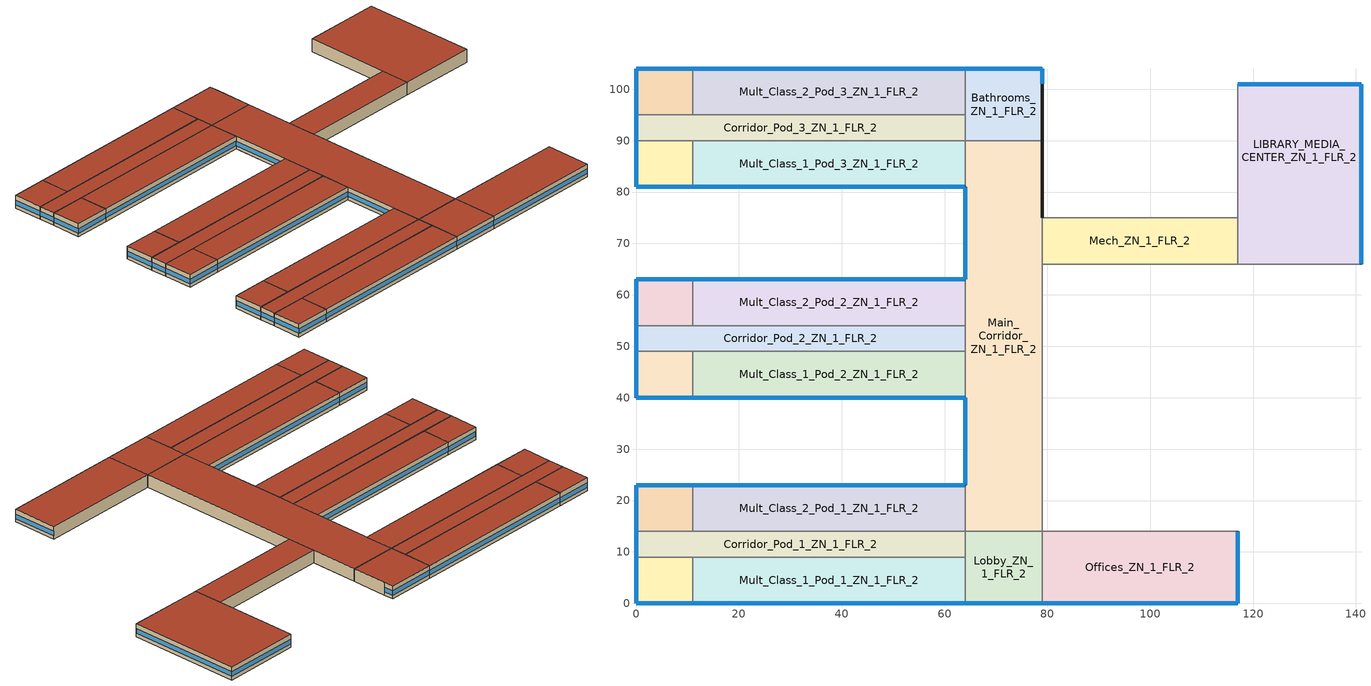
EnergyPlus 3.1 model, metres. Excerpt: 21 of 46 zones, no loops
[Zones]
Corner_Class_1_Pod_1_ZN_1_FLR_2
 floor to Corner_Class_1_Pod_1_ZN_1_FLR_1 (INT-FLOOR-TOPSIDE): 0,9 11,9 11,0 0,0 z4
 wall outside (Steel-Framed_R-13_Ext-wall): 0,9 0,0 11,0 z4:8
 wall to Mult_Class_1_Pod_1_ZN_1_FLR_2 (Standard_Int-Wall): 11,0 11,9 z4:8
 wall to Corridor_Pod_1_ZN_1_FLR_2 (Standard_Int-Wall): 11,9 0,9 z4:8
 window (std_window_UValue_3.237_SHGC_0.25_VT_0.318): 0.05,0 10.95,0 z5.1:6.51
 window (std_window_UValue_3.237_SHGC_0.25_VT_0.318_west): 0,8.95 0,0.05 z5.1:6.52
 roof outside (IEAD_R-15 ci_Roof): 0,0 11,0 11,9 0,9 z8
Mult_Class_1_Pod_1_ZN_1_FLR_2
 floor to Mult_Class_1_Pod_1_ZN_1_FLR_1 (INT-FLOOR-TOPSIDE): 11,9 64,9 64,0 11,0 z4
 wall outside (Steel-Framed_R-13_Ext-wall): 11,0 64,0 z4:8
 wall to Lobby_ZN_1_FLR_2 (Standard_Int-Wall): 64,0 64,9 z4:8
 wall to Corridor_Pod_1_ZN_1_FLR_2 (Standard_Int-Wall): 64,9 11,9 z4:8
 window (std_window_UValue_3.237_SHGC_0.25_VT_0.318): 11.05,0 63.95,0 z5.1:6.5
 roof outside (IEAD_R-15 ci_Roof): 11,0 64,0 64,9 11,9 z8
Corridor_Pod_1_ZN_1_FLR_2
 floor to Corridor_Pod_1_ZN_1_FLR_1 (INT-FLOOR-TOPSIDE): 0,14 64,14 64,9 0,9 z4
 wall outside (Steel-Framed_R-13_Ext-wall): 0,14 0,9 z4:8
 wall to Lobby_ZN_1_FLR_2 (Standard_Int-Wall): 64,9 64,14 z4:8
 wall to Mult_Class_2_Pod_1_ZN_1_FLR_2 (Standard_Int-Wall): 64,14 11,14 z4:8
 wall to Corner_Class_2_Pod_1_ZN_1_FLR_2 (Standard_Int-Wall): 11,14 0,14 z4:8
 window (std_window_UValue_3.237_SHGC_0.25_VT_0.318_west): 0,13.95 0,9.05 z5.1:6.53
 roof outside (IEAD_R-15 ci_Roof): 0,9 64,9 64,14 0,14 z8
Corner_Class_2_Pod_1_ZN_1_FLR_2
 floor to Corner_Class_2_Pod_1_ZN_1_FLR_1 (INT-FLOOR-TOPSIDE): 0,23 11,23 11,14 0,14 z4
 wall outside (Steel-Framed_R-13_Ext-wall): 11,23 0,23 0,14 z4:8
 wall to Mult_Class_2_Pod_1_ZN_1_FLR_2 (Standard_Int-Wall): 11,14 11,23 z4:8
 window (std_window_UValue_3.237_SHGC_0.39_VT_0.622): 10.95,23 0.05,23 z5.1:6.51
 window (std_window_UValue_3.237_SHGC_0.25_VT_0.318_west): 0,22.95 0,14.05 z5.1:6.52
 roof outside (IEAD_R-15 ci_Roof): 0,14 11,14 11,23 0,23 z8
Mult_Class_2_Pod_1_ZN_1_FLR_2
 floor to Mult_Class_2_Pod_1_ZN_1_FLR_1 (INT-FLOOR-TOPSIDE): 11,23 64,23 64,14 11,14 z4
 wall outside (Steel-Framed_R-13_Ext-wall): 64,23 11,23 z4:8
 wall to Main_Corridor_ZN_1_FLR_2 (Standard_Int-Wall): 64,14 64,23 z4:8
 window (std_window_UValue_3.237_SHGC_0.39_VT_0.622): 63.95,23 11.05,23 z5.1:6.5
 roof outside (IEAD_R-15 ci_Roof): 11,14 64,14 64,23 11,23 z8
Corner_Class_1_Pod_2_ZN_1_FLR_2
 floor to Corner_Class_1_Pod_2_ZN_1_FLR_1 (INT-FLOOR-TOPSIDE): 0,49 11,49 11,40 0,40 z4
 wall outside (Steel-Framed_R-13_Ext-wall): 0,49 0,40 11,40 z4:8
 wall to Mult_Class_1_Pod_2_ZN_1_FLR_2 (Standard_Int-Wall): 11,40 11,49 z4:8
 wall to Corridor_Pod_2_ZN_1_FLR_2 (Standard_Int-Wall): 11,49 0,49 z4:8
 window (std_window_UValue_3.237_SHGC_0.25_VT_0.318): 0.05,40 10.95,40 z5.1:6.51
 window (std_window_UValue_3.237_SHGC_0.25_VT_0.318_west): 0,48.95 0,40.05 z5.1:6.52
 roof outside (IEAD_R-15 ci_Roof): 0,40 11,40 11,49 0,49 z8
Mult_Class_1_Pod_2_ZN_1_FLR_2
 floor to Mult_Class_1_Pod_2_ZN_1_FLR_1 (INT-FLOOR-TOPSIDE): 11,49 64,49 64,40 11,40 z4
 wall outside (Steel-Framed_R-13_Ext-wall): 11,40 64,40 z4:8
 wall to Main_Corridor_ZN_1_FLR_2 (Standard_Int-Wall): 64,40 64,49 z4:8
 wall to Corridor_Pod_2_ZN_1_FLR_2 (Standard_Int-Wall): 64,49 11,49 z4:8
 window (std_window_UValue_3.237_SHGC_0.25_VT_0.318): 11.05,40 63.95,40 z5.1:6.5
 roof outside (IEAD_R-15 ci_Roof): 11,40 64,40 64,49 11,49 z8
Corridor_Pod_2_ZN_1_FLR_2
 floor to Corridor_Pod_2_ZN_1_FLR_1 (INT-FLOOR-TOPSIDE): 0,54 64,54 64,49 0,49 z4
 wall outside (Steel-Framed_R-13_Ext-wall): 0,54 0,49 z4:8
 wall to Main_Corridor_ZN_1_FLR_2 (Standard_Int-Wall): 64,49 64,54 z4:8
 wall to Mult_Class_2_Pod_2_ZN_1_FLR_2 (Standard_Int-Wall): 64,54 11,54 z4:8
 wall to Corner_Class_2_Pod_2_ZN_1_FLR_2 (Standard_Int-Wall): 11,54 0,54 z4:8
 window (std_window_UValue_3.237_SHGC_0.25_VT_0.318_west): 0,53.95 0,49.05 z5.1:6.53
 roof outside (IEAD_R-15 ci_Roof): 0,49 64,49 64,54 0,54 z8
Corner_Class_2_Pod_2_ZN_1_FLR_2
 floor to Corner_Class_2_Pod_2_ZN_1_FLR_1 (INT-FLOOR-TOPSIDE): 0,63 11,63 11,54 0,54 z4
 wall outside (Steel-Framed_R-13_Ext-wall): 11,63 0,63 0,54 z4:8
 wall to Mult_Class_2_Pod_2_ZN_1_FLR_2 (Standard_Int-Wall): 11,54 11,63 z4:8
 window (std_window_UValue_3.237_SHGC_0.39_VT_0.622): 10.95,63 0.05,63 z5.1:6.51
 window (std_window_UValue_3.237_SHGC_0.25_VT_0.318_west): 0,62.95 0,54.05 z5.1:6.52
 roof outside (IEAD_R-15 ci_Roof): 0,54 11,54 11,63 0,63 z8
Mult_Class_2_Pod_2_ZN_1_FLR_2
 floor to Mult_Class_2_Pod_2_ZN_1_FLR_1 (INT-FLOOR-TOPSIDE): 11,63 64,63 64,54 11,54 z4
 wall outside (Steel-Framed_R-13_Ext-wall): 64,63 11,63 z4:8
 wall to Main_Corridor_ZN_1_FLR_2 (Standard_Int-Wall): 64,54 64,63 z4:8
 window (std_window_UValue_3.237_SHGC_0.39_VT_0.622): 63.95,63 11.05,63 z5.1:6.5
 roof outside (IEAD_R-15 ci_Roof): 11,54 64,54 64,63 11,63 z8
Corner_Class_1_Pod_3_ZN_1_FLR_2
 floor to Corner_Class_1_Pod_3_ZN_1_FLR_1 (INT-FLOOR-TOPSIDE): 0,90 11,90 11,81 0,81 z4
 wall outside (Steel-Framed_R-13_Ext-wall): 0,90 0,81 11,81 z4:8
 wall to Mult_Class_1_Pod_3_ZN_1_FLR_2 (Standard_Int-Wall): 11,81 11,90 z4:8
 wall to Corridor_Pod_3_ZN_1_FLR_2 (Standard_Int-Wall): 11,90 0,90 z4:8
 window (std_window_UValue_3.237_SHGC_0.25_VT_0.318): 0.05,81 10.95,81 z5.1:6.51
 window (std_window_UValue_3.237_SHGC_0.25_VT_0.318_west): 0,89.95 0,81.05 z5.1:6.52
 roof outside (IEAD_R-15 ci_Roof): 0,81 11,81 11,90 0,90 z8
Mult_Class_1_Pod_3_ZN_1_FLR_2
 floor to Mult_Class_1_Pod_3_ZN_1_FLR_1 (INT-FLOOR-TOPSIDE): 11,90 64,90 64,81 11,81 z4
 wall outside (Steel-Framed_R-13_Ext-wall): 11,81 64,81 z4:8
 wall to Main_Corridor_ZN_1_FLR_2 (Standard_Int-Wall): 64,81 64,90 z4:8
 wall to Corridor_Pod_3_ZN_1_FLR_2 (Standard_Int-Wall): 64,90 11,90 z4:8
 window (std_window_UValue_3.237_SHGC_0.25_VT_0.318): 11.05,81 63.95,81 z5.1:6.5
 roof outside (IEAD_R-15 ci_Roof): 11,81 64,81 64,90 11,90 z8
Corridor_Pod_3_ZN_1_FLR_2
 floor to Corridor_Pod_3_ZN_1_FLR_1 (INT-FLOOR-TOPSIDE): 0,95 64,95 64,90 0,90 z4
 wall outside (Steel-Framed_R-13_Ext-wall): 0,95 0,90 z4:8
 wall to Bathrooms_ZN_1_FLR_2 (Standard_Int-Wall): 64,90 64,95 z4:8
 wall to Mult_Class_2_Pod_3_ZN_1_FLR_2 (Standard_Int-Wall): 64,95 11,95 z4:8
 wall to Corner_Class_2_Pod_3_ZN_1_FLR_2 (Standard_Int-Wall): 11,95 0,95 z4:8
 window (std_window_UValue_3.237_SHGC_0.25_VT_0.318_west): 0,94.95 0,90.05 z5.1:6.53
 roof outside (IEAD_R-15 ci_Roof): 0,90 64,90 64,95 0,95 z8
Corner_Class_2_Pod_3_ZN_1_FLR_2
 floor to Corner_Class_2_Pod_3_ZN_1_FLR_1 (INT-FLOOR-TOPSIDE): 0,104 11,104 11,95 0,95 z4
 wall outside (Steel-Framed_R-13_Ext-wall): 11,104 0,104 0,95 z4:8
 wall to Mult_Class_2_Pod_3_ZN_1_FLR_2 (Standard_Int-Wall): 11,95 11,104 z4:8
 window (std_window_UValue_3.237_SHGC_0.39_VT_0.622): 10.95,104 0.05,104 z5.1:6.51
 window (std_window_UValue_3.237_SHGC_0.25_VT_0.318_west): 0,103.95 0,95.05 z5.1:6.52
 roof outside (IEAD_R-15 ci_Roof): 0,95 11,95 11,104 0,104 z8
Mult_Class_2_Pod_3_ZN_1_FLR_2
 floor to Mult_Class_2_Pod_3_ZN_1_FLR_1 (INT-FLOOR-TOPSIDE): 11,104 64,104 64,95 11,95 z4
 wall outside (Steel-Framed_R-13_Ext-wall): 64,104 11,104 z4:8
 wall to Bathrooms_ZN_1_FLR_2 (Standard_Int-Wall): 64,95 64,104 z4:8
 window (std_window_UValue_3.237_SHGC_0.39_VT_0.622): 63.95,104 11.05,104 z5.1:6.5
 roof outside (IEAD_R-15 ci_Roof): 11,95 64,95 64,104 11,104 z8
Main_Corridor_ZN_1_FLR_2
 floor to Main_Corridor_ZN_1_FLR_1 (INT-FLOOR-TOPSIDE): 64,90 79,90 79,14 64,14 z4
 wall outside (Steel-Framed_R-13_Ext-wall): 79,75 79,90 / 64,81 64,63 / 64,40 64,23 z4:8
 wall to Lobby_ZN_1_FLR_2 (Standard_Int-Wall): 64,14 79,14 z4:8
 wall to Gym_ZN_1_FLR_1 (Standard_Int-Wall): 79,14 79,66 z4:8
 wall to Mech_ZN_1_FLR_2 (Standard_Int-Wall): 79,66 79,75 z4:8
 wall to Bathrooms_ZN_1_FLR_2 (Standard_Int-Wall): 79,90 64,90 z4:8
 window (std_window_UValue_3.237_SHGC_0.25_VT_0.318_west): 64,80.95 64,63.05 / 64,39.95 64,23.05 z5.1:6.51
 roof outside (IEAD_R-15 ci_Roof): 64,14 79,14 79,90 64,90 z8
Lobby_ZN_1_FLR_2
 floor to Lobby_ZN_1_FLR_1 (INT-FLOOR-TOPSIDE): 64,14 79,14 79,0 64,0 z4
 wall outside (Steel-Framed_R-13_Ext-wall): 64,0 79,0 z4:8
 wall to Offices_ZN_1_FLR_2 (Standard_Int-Wall): 79,0 79,14 z4:8
 window (std_window_UValue_3.237_SHGC_0.25_VT_0.318): 64.05,0 78.95,0 z5.1:6.51
 roof outside (IEAD_R-15 ci_Roof): 64,0 79,0 79,14 64,14 z8
Bathrooms_ZN_1_FLR_2
 floor to Bathrooms_ZN_1_FLR_1 (INT-FLOOR-TOPSIDE): 64,104 79,104 79,90 64,90 z4
 wall outside (Steel-Framed_R-13_Ext-wall): 79,90 79,101 79,104 64,104 z4:8
 window (std_window_UValue_3.237_SHGC_0.25_VT_0.318_east): 79,101.05 79,103.95 z5.1:6.55
 window (std_window_UValue_3.237_SHGC_0.39_VT_0.622): 78.95,104 64.05,104 z5.1:6.51
 roof outside (IEAD_R-15 ci_Roof): 64,90 79,90 79,104 64,104 z8
Offices_ZN_1_FLR_2
 floor to Offices_ZN_1_FLR_1 (INT-FLOOR-TOPSIDE): 79,14 117,14 117,0 79,0 z4
 wall outside (Steel-Framed_R-13_Ext-wall): 79,0 117,0 117,14 z4:8
 wall to Gym_ZN_1_FLR_1 (Standard_Int-Wall): 117,14 79,14 z4:8
 window (std_window_UValue_3.237_SHGC_0.25_VT_0.318): 79.05,0 116.95,0 z5.1:6.5
 window (std_window_UValue_3.237_SHGC_0.25_VT_0.318_east): 117,0.05 117,13.95 z5.1:6.51
 roof outside (IEAD_R-15 ci_Roof): 79,0 117,0 117,14 79,14 z8
LIBRARY_MEDIA_CENTER_ZN_1_FLR_2
 floor to Kitchen_ZN_1_FLR_1 (INT-FLOOR-TOPSIDE): 117,75 141,75 141,66 117,66 z4
 floor to Cafeteria_ZN_1_FLR_1 (INT-FLOOR-TOPSIDE): 117,101 141,101 141,75 117,75 z4
 wall outside (Steel-Framed_R-13_Ext-wall): 141,66 141,101 117,101 z4:8
 wall to Aux_Gym_ZN_1_FLR_1 (Standard_Int-Wall): 117,66 141,66 z4:8
 wall to Mech_ZN_1_FLR_2 (Standard_Int-Wall): 117,75 117,66 z4:8
 wall to Auditorium_ZN_1_FLR_1 (Standard_Int-Wall): 117,101 117,75 z4:8
 window (std_window_UValue_3.237_SHGC_0.25_VT_0.318_east): 141,66.05 141,100.95 z5.1:6.52
 window (std_window_UValue_3.237_SHGC_0.39_VT_0.622): 140.95,101 117.05,101 z5.1:6.51
 roof outside (IEAD_R-15 ci_Roof): 117,66 141,66 141,101 117,101 z8
Mech_ZN_1_FLR_2
 floor to Mech_ZN_1_FLR_1 (INT-FLOOR-TOPSIDE): 79,75 117,75 117,66 79,66 z4
 wall to Gym_ZN_1_FLR_1 (Standard_Int-Wall): 79,66 117,66 z4:8
 wall to Auditorium_ZN_1_FLR_1 (Standard_Int-Wall): 117,75 79,75 z4:8
 roof outside (IEAD_R-15 ci_Roof): 79,66 117,66 117,75 79,75 z8
[Building]
Benchmark Secondary School New V1.1_3.1: North Axis=0; Terrain=City; Loads Convergence Tolerance Value=0.04; Temperature Convergence Tolerance Value=0.2; Solar Distribution=FullInteriorAndExterior; Maximum Number of Warmup Days=25
[Site:Location]
USA NV-LAS VEGAS: Latitude {deg}=36.07; Longitude {deg}=-115.17; Time Zone {hr}=-8; Elevation {m}=664
[Site:GroundTemperature:BuildingSurface]
18.89, 18.889, 18.895, 20.344, 20.899, 20.929, 20.753, 20.826, 21.013, 20.868, 19.246, 18.923
[Site:WaterMainsTemperature]
Calculation Method=CORRELATION; Annual Average Outdoor Air Temperature {C}=19.48; Maximum Difference In Monthly Average Outdoor Air Temperatures {deltaC}=25.6
[SizingPeriod:DesignDay] Barometric Pressure {Pa}=93598; Rain {0-no,1-yes}=0; Snow on ground {0-no,1-yes}=0; Day of Month=21; Daylight Savings Time Indicator=0; Humidity Indicating Type=WetBulb
Name | Maximum Dry-Bulb Temperature {C} | Daily Temp Range {C} | Humidity Indicating Conditions at Maximum Dry-Bulb | Wind Speed {m/s} design conditions vs. traditional 6.71 m/s (15 mph) | Wind Direction {Degrees; N=0, S=180} | Clearness {0.0 to 1.1} | Month | Day Type | Wind Speed {m/s} design conditions vs. traditional 3.35 m/s (7mph)
LAS_VEGAS Ann Htg 99.6% Condns DB | -1.7 | 0 | -1.7 | 3.1 | 240 | 0 | 1 | WinterDesignDay
LAS_VEGAS Ann Clg .4% Condns DB=>MWB | 42.4 | 13.6 | 19.4 |  | 230 | 1 | 7 | SummerDesignDay | 5.3
LAS_VEGAS Ann Clg .4% Condns WB=>MDB | 34.7 | 13.6 | 21.9 |  | 230 | 1 | 7 | SummerDesignDay | 5.3
[WindowMaterial:Glazing] Optical Data Type=SpectralAverage; Thickness=0.003; Infrared Transmittance at Normal Incidence=0; Dirt Correction Factor for Solar and Visible Transmittance=1; Solar Diffusing=No
Name | Solar Transmittance at Normal Incidence | Front Side Solar Reflectance at Normal Incidence | Back Side Solar Reflectance at Normal Incidence | Visible Transmittance at Normal Incidence | Front Side Visible Reflectance at Normal Incidence | Back Side Visible Reflectance at Normal Incidence | Front Side Infrared Hemispherical Emissivity | Back Side Infrared Hemispherical Emissivity | Conductivity
Theoretical Glass [68] | 0.2442 | 0.7058 | 0.7058 | 0.3192 | 0.6308 | 0.6308 | 0.9 | 0.9 | 0.0199
Theoretical Glass [69] | 0.3832 | 0.5668 | 0.5668 | 0.6216 | 0.3284 | 0.3284 | 0.9 | 0.9 | 0.0199
Theoretical Glass [63] | 0.3461 | 0.6039 | 0.6039 | 0.4573 | 0.4927 | 0.4927 | 0.999 | 0.999 | 299.383
[Material]
Name | Roughness | Thickness | Conductivity | Density | Specific Heat | Thermal Absorptance | Solar Absorptance | Visible Absorptance | Thickness {m} | Conductivity {W/m-K} | Density {kg/m3} | Specific Heat {J/kg-K}
Roof Membrane | VeryRough | 0.0095 | 0.16 | 1121.29 | 1460 | 0.9 | 0.7 | 0.7
Roof Insulation | MediumRough | 0.125 | 0.049 | 265 | 836.8 | 0.9 | 0.7 | 0.7
Metal Decking | MediumSmooth | 0.0015 | 45.006 | 7680 | 418.4 | 0.9 | 0.7 | 0.3
GP01 1/2 GYPSUM | Smooth | 0.0127 | 0.16 | 800 | 1090 | 0.9 | 0.7 | 0.5
Wall Insulation [1] | MediumRough | 0.0373 | 0.045 | 265 | 836.8 | 0.9 | 0.7 | 0.7
1/2IN Gypsum | Smooth | 0.0127 | 0.16 | 784.9 | 830 | 0.9 | 0.92 | 0.92
MAT-CC05 4 HW CONCRETE | Rough | 0.1016 | 1.311 | 2240 | 836.8 | 0.9 | 0.7 | 0.7
Floor Insulation [1] | MediumRough | 0.0464 | 0.045 | 265 | 836.8 | 0.9 | 0.7 | 0.7
MAT-CC05 8 HW CONCRETE | Rough | 0.2032 | 1.311 | 2240 | 836.8 | 0.9 | 0.7 | 0.7
METAL Door Medium 18Ga_1; METAL Door Medium 18Ga_2 | Smooth | 0.0013 | 45.3149 | 7833.03 | 502.08 | 0.8 | 0.5 | 0.5
Std Wood 6inch | MediumSmooth |  |  |  |  | 0.9 | 0.7 | 0.7 | 0.15 | 0.12 | 540 | 1210
Std AC02 | MediumSmooth |  |  |  |  | 0.9 | 0.7 | 0.2 | 0.0127 | 0.057 | 288 | 1339
Std MAT-CC05 4  MW CONCRETE | Rough |  |  |  |  | 0.9 | 0.7 | 0.2 | 0.1 | 0.858 | 1968 | 836.8
Std PW05 | MediumSmooth |  |  |  |  | 0.9 | 0.78 | 0.78 | 0.0191 | 0.115 | 545 | 1213
Std Steel_Brown_Regular | Smooth |  |  |  |  | 0.9 | 0.92 | 0.92 | 0.0015 | 44.9696 | 7689 | 418
[Material:NoMass]
Name | Roughness | Thermal Resistance {(m2-K)/W} | Thermal Absorptance | Solar Absorptance | Visible Absorptance | Thermal Resistance {m2-K/W}
MAT-SHEATH | Rough | 0.3626 | 0.9 | 0.7 | 0.7
CP02 CARPET PAD | VeryRough | 0.2165 | 0.9 | 0.7 | 0.8
AIR | Smooth | 0.2515 | 0.8 | 0.5 | 0.5
AIR [1] | Smooth | 0.1214 | 0.8 | 0.5 | 0.5
Std CP02 CARPET PAD | VeryRough |  | 0.9 | 0.7 | 0.8 | 0.21648
MAT-AIR-WALL | Rough |  | 0.9 | 0.7 |  | 0.207949
Std Opaque Door panel_con; Std Opaque Door panel_semi | MediumRough |  | 0.9 | 0.7 | 0.7 | 0.12327
Std Overhead Door Panel | MediumRough |  | 0.9 | 0.7 | 0.7 | 0.255345
[Construction]
InteriorFurnishings: Std Wood 6inch
INT-FLOOR-TOPSIDE: Std MAT-CC05 4  MW CONCRETE, Std CP02 CARPET PAD
INT-FLOOR-UNDERSIDE: Std CP02 CARPET PAD, Std MAT-CC05 4  MW CONCRETE
INT-FLOOR-SLAB: Std MAT-CC05 4  MW CONCRETE
DropCeiling: Std AC02
Sloped_Metal_Roof: Std Steel_Brown_Regular, Std PW05
Gable_Wall: Std PW05
AIR-WALL: MAT-AIR-WALL
Std Swinging Door_con: Std Opaque Door panel_con
Std Swinging Door_semi: Std Opaque Door panel_semi
Std Overhead Door: Std Overhead Door Panel
std_window_UValue_3.237_SHGC_0.25_VT_0.318; std_window_UValue_3.237_SHGC_0.25_VT_0.318_east; std_window_UValue_3.237_SHGC_0.25_VT_0.318_west: Theoretical Glass [68]
std_window_UValue_3.237_SHGC_0.39_VT_0.622: Theoretical Glass [69]
std_window_UValue_6.922_SHGC_0.36_VT_0.457: Theoretical Glass [63]
IEAD_R-15 ci_Roof: Roof Membrane, Roof Insulation, Metal Decking
Standard_Int-Wall: GP01 1/2 GYPSUM, GP01 1/2 GYPSUM
Steel-Framed_R-13_Ext-wall: MAT-SHEATH, Wall Insulation [1], 1/2IN Gypsum
Unheated - 4in Slab with Carpet_Ext-slab: MAT-CC05 4 HW CONCRETE, CP02 CARPET PAD
Mass_R-6.3 ci_ExposedFloor: Floor Insulation [1], MAT-CC05 8 HW CONCRETE, CP02 CARPET PAD
Swinging_NR_door: METAL Door Medium 18Ga_1, AIR, METAL Door Medium 18Ga_2
Non-Swinging_NR_door: METAL Door Medium 18Ga_1, AIR [1], METAL Door Medium 18Ga_2
[ComponentCost:LineItem] Line Item Type=Construction
Name | Item | Cost per Area {$/m2} | Cost per Area
Interior Furnishings | InteriorFurnishings | 1
Interior Floor | INT-FLOOR-UNDERSIDE | 15
Interior Floor Slab | INT-FLOOR-SLAB | 35
Drop Ceiling | DropCeiling | 10
Sloped Metal Roof | Sloped_Metal_Roof | 1
Gable Wall | Gable_Wall | 1
Air Wall | AIR-WALL | 1
Swinging Door Conditioned | Std Swinging Door_con | 1
Swinging Door Semi-conditioned | Std Swinging Door_semi | 1
Overhead Door | Std Overhead Door | 1
south:std_window_UValue_3.237_SHGC_0.25_VT_0.318 | std_window_UValue_3.237_SHGC_0.25_VT_0.318 |  | 243.623
east:std_window_UValue_3.237_SHGC_0.25_VT_0.318_east | std_window_UValue_3.237_SHGC_0.25_VT_0.318_east |  | 243.623
north:std_window_UValue_3.237_SHGC_0.39_VT_0.622 | std_window_UValue_3.237_SHGC_0.39_VT_0.622 |  | 153.024
west:std_window_UValue_3.237_SHGC_0.25_VT_0.318_west | std_window_UValue_3.237_SHGC_0.25_VT_0.318_west |  | 243.623
SkylightConst:std_window_UValue_6.922_SHGC_0.36_VT_0.457 | std_window_UValue_6.922_SHGC_0.36_VT_0.457 |  | 205.748
roofs:IEAD_R-15 ci_Roof | IEAD_R-15 ci_Roof |  | 34.3904
int-walls:Standard_Int-Wall | Standard_Int-Wall |  | 1
ext-walls:Steel-Framed_R-13_Ext-wall | Steel-Framed_R-13_Ext-wall |  | 38.211
ext-slab:Unheated - 4in Slab with Carpet_Ext-slab | Unheated - 4in Slab with Carpet_Ext-slab |  | 24.86
exposed-floor:Mass_R-6.3 ci_ExposedFloor | Mass_R-6.3 ci_ExposedFloor |  | 32.9966
door:Swinging_NR_door | Swinging_NR_door |  | 1
non-swinging-door:Non-Swinging_NR_door | Non-Swinging_NR_door |  | 1
[Zone] Type=1; Multiplier=1; Ceiling Height=4; Part of Total Floor Area=Yes
Name | Volume
Corner_Class_1_Pod_1_ZN_1_FLR_2; Corner_Class_2_Pod_1_ZN_1_FLR_2; Corner_Class_1_Pod_2_ZN_1_FLR_2; Corner_Class_2_Pod_2_ZN_1_FLR_2; Corner_Class_1_Pod_3_ZN_1_FLR_2; Corner_Class_2_Pod_3_ZN_1_FLR_2 | 396
Mult_Class_1_Pod_1_ZN_1_FLR_2; Mult_Class_2_Pod_1_ZN_1_FLR_2; Mult_Class_1_Pod_2_ZN_1_FLR_2; Mult_Class_2_Pod_2_ZN_1_FLR_2; Mult_Class_1_Pod_3_ZN_1_FLR_2; Mult_Class_2_Pod_3_ZN_1_FLR_2 | 1908
Corridor_Pod_1_ZN_1_FLR_2; Corridor_Pod_2_ZN_1_FLR_2; Corridor_Pod_3_ZN_1_FLR_2 | 1280
Main_Corridor_ZN_1_FLR_2 | 4560
Lobby_ZN_1_FLR_2; Bathrooms_ZN_1_FLR_2 | 840
Offices_ZN_1_FLR_2 | 2128
LIBRARY_MEDIA_CENTER_ZN_1_FLR_2 | 3360
Mech_ZN_1_FLR_2 | 1368
[InternalMass] Construction=InteriorFurnishings
Name | Zone | Surface Area
Corner_Class_1_Pod_1_ZN_1_FLR_2_InternalMass_1 | Corner_Class_1_Pod_1_ZN_1_FLR_2 | 198
Mult_Class_1_Pod_1_ZN_1_FLR_2_InternalMass_1 | Mult_Class_1_Pod_1_ZN_1_FLR_2 | 954
Corridor_Pod_1_ZN_1_FLR_2_InternalMass_1 | Corridor_Pod_1_ZN_1_FLR_2 | 640
Corner_Class_2_Pod_1_ZN_1_FLR_2_InternalMass_1 | Corner_Class_2_Pod_1_ZN_1_FLR_2 | 198
Mult_Class_2_Pod_1_ZN_1_FLR_2_InternalMass_1 | Mult_Class_2_Pod_1_ZN_1_FLR_2 | 954
Corner_Class_1_Pod_2_ZN_1_FLR_2_InternalMass_1 | Corner_Class_1_Pod_2_ZN_1_FLR_2 | 198
Mult_Class_1_Pod_2_ZN_1_FLR_2_InternalMass_1 | Mult_Class_1_Pod_2_ZN_1_FLR_2 | 954
Corridor_Pod_2_ZN_1_FLR_2_InternalMass_1 | Corridor_Pod_2_ZN_1_FLR_2 | 640
Corner_Class_2_Pod_2_ZN_1_FLR_2_InternalMass_1 | Corner_Class_2_Pod_2_ZN_1_FLR_2 | 198
Mult_Class_2_Pod_2_ZN_1_FLR_2_InternalMass_1 | Mult_Class_2_Pod_2_ZN_1_FLR_2 | 954
Corner_Class_1_Pod_3_ZN_1_FLR_2_InternalMass_1 | Corner_Class_1_Pod_3_ZN_1_FLR_2 | 198
Mult_Class_1_Pod_3_ZN_1_FLR_2_InternalMass_1 | Mult_Class_1_Pod_3_ZN_1_FLR_2 | 954
Corridor_Pod_3_ZN_1_FLR_2_InternalMass_1 | Corridor_Pod_3_ZN_1_FLR_2 | 640
Corner_Class_2_Pod_3_ZN_1_FLR_2_InternalMass_1 | Corner_Class_2_Pod_3_ZN_1_FLR_2 | 198
Mult_Class_2_Pod_3_ZN_1_FLR_2_InternalMass_1 | Mult_Class_2_Pod_3_ZN_1_FLR_2 | 954
Main_Corridor_ZN_1_FLR_2_InternalMass_1 | Main_Corridor_ZN_1_FLR_2 | 2280
Lobby_ZN_1_FLR_2_InternalMass_1 | Lobby_ZN_1_FLR_2 | 420
Bathrooms_ZN_1_FLR_2_InternalMass_1 | Bathrooms_ZN_1_FLR_2 | 420
Offices_ZN_1_FLR_2_InternalMass_1 | Offices_ZN_1_FLR_2 | 1064
LIBRARY_MEDIA_CENTER_ZN_1_FLR_2_InternalMass_1 | LIBRARY_MEDIA_CENTER_ZN_1_FLR_2 | 1680
Mech_ZN_1_FLR_2_InternalMass_1 | Mech_ZN_1_FLR_2 | 684
[ZoneInfiltration:DesignFlowRate] Schedule=INFIL_SCH; Design Volume Flow Rate Calculation Method=Flow/Zone; Constant Term Coefficient=1; Temperature Term Coefficient=0; Velocity Term Coefficient=0; Velocity Squared Term Coefficient=0
Name | Zone | Design Flow Rate {m3/s}
Corner_Class_1_Pod_1_ZN_1_FLR_2_Infiltration | Corner_Class_1_Pod_1_ZN_1_FLR_2 | 0.0539
Mult_Class_1_Pod_1_ZN_1_FLR_2_Infiltration | Mult_Class_1_Pod_1_ZN_1_FLR_2 | 0.2067
Corridor_Pod_1_ZN_1_FLR_2_Infiltration | Corridor_Pod_1_ZN_1_FLR_2 | 0.1031
Corner_Class_2_Pod_1_ZN_1_FLR_2_Infiltration | Corner_Class_2_Pod_1_ZN_1_FLR_2 | 0.0539
Mult_Class_2_Pod_1_ZN_1_FLR_2_Infiltration | Mult_Class_2_Pod_1_ZN_1_FLR_2 | 0.2067
Corner_Class_1_Pod_2_ZN_1_FLR_2_Infiltration | Corner_Class_1_Pod_2_ZN_1_FLR_2 | 0.0539
Mult_Class_1_Pod_2_ZN_1_FLR_2_Infiltration | Mult_Class_1_Pod_2_ZN_1_FLR_2 | 0.2067
Corridor_Pod_2_ZN_1_FLR_2_Infiltration | Corridor_Pod_2_ZN_1_FLR_2 | 0.1031
Corner_Class_2_Pod_2_ZN_1_FLR_2_Infiltration | Corner_Class_2_Pod_2_ZN_1_FLR_2 | 0.0539
Mult_Class_2_Pod_2_ZN_1_FLR_2_Infiltration | Mult_Class_2_Pod_2_ZN_1_FLR_2 | 0.2067
Corner_Class_1_Pod_3_ZN_1_FLR_2_Infiltration | Corner_Class_1_Pod_3_ZN_1_FLR_2 | 0.0539
Mult_Class_1_Pod_3_ZN_1_FLR_2_Infiltration | Mult_Class_1_Pod_3_ZN_1_FLR_2 | 0.2067
Corridor_Pod_3_ZN_1_FLR_2_Infiltration | Corridor_Pod_3_ZN_1_FLR_2 | 0.1031
Corner_Class_2_Pod_3_ZN_1_FLR_2_Infiltration | Corner_Class_2_Pod_3_ZN_1_FLR_2 | 0.0539
Mult_Class_2_Pod_3_ZN_1_FLR_2_Infiltration | Mult_Class_2_Pod_3_ZN_1_FLR_2 | 0.2067
Main_Corridor_ZN_1_FLR_2_Infiltration | Main_Corridor_ZN_1_FLR_2 | 0.4053
Lobby_ZN_1_FLR_2_Infiltration | Lobby_ZN_1_FLR_2 | 0.0817
Bathrooms_ZN_1_FLR_2_Infiltration | Bathrooms_ZN_1_FLR_2 | 0.098
Offices_ZN_1_FLR_2_Infiltration | Offices_ZN_1_FLR_2 | 0.2246
LIBRARY_MEDIA_CENTER_ZN_1_FLR_2_Infiltration | LIBRARY_MEDIA_CENTER_ZN_1_FLR_2 | 0.3267
Mech_ZN_1_FLR_2_Infiltration | Mech_ZN_1_FLR_2 | 0.1026
[People] Number of People Calculation Method=People; Fraction Radiant=0.3; User Specified Sensible Fraction=AUTOCALCULATE; Activity Level Schedule=ACTIVITY_SCH; Enable ASHRAE 55 Comfort Warnings=No; MRT Calculation=ZoneAveraged; Work Efficiency Schedule=WORK_EFF_SCH; Clothing Schedule=CLOTHING_SCH; Air Velocity Schedule=AIR_VELO_SCH; Thermal Comfort Report=FANGER
Name | Zone | Schedule | Number of People
Corner_Class_1_Pod_1_ZN_1_FLR_2 People | Corner_Class_1_Pod_1_ZN_1_FLR_2 | BLDG_OCC_SCH | 24.75
Mult_Class_1_Pod_1_ZN_1_FLR_2 People | Mult_Class_1_Pod_1_ZN_1_FLR_2 | BLDG_OCC_SCH | 119.25
Corridor_Pod_1_ZN_1_FLR_2 People | Corridor_Pod_1_ZN_1_FLR_2 | BLDG_OCC_SCH | 32
Corner_Class_2_Pod_1_ZN_1_FLR_2 People | Corner_Class_2_Pod_1_ZN_1_FLR_2 | BLDG_OCC_SCH | 24.75
Mult_Class_2_Pod_1_ZN_1_FLR_2 People | Mult_Class_2_Pod_1_ZN_1_FLR_2 | BLDG_OCC_SCH | 119.25
Corner_Class_1_Pod_2_ZN_1_FLR_2 People | Corner_Class_1_Pod_2_ZN_1_FLR_2 | BLDG_OCC_SCH | 24.75
Mult_Class_1_Pod_2_ZN_1_FLR_2 People | Mult_Class_1_Pod_2_ZN_1_FLR_2 | BLDG_OCC_SCH | 119.25
Corridor_Pod_2_ZN_1_FLR_2 People | Corridor_Pod_2_ZN_1_FLR_2 | BLDG_OCC_SCH | 32
Corner_Class_2_Pod_2_ZN_1_FLR_2 People | Corner_Class_2_Pod_2_ZN_1_FLR_2 | BLDG_OCC_SCH | 24.75
Mult_Class_2_Pod_2_ZN_1_FLR_2 People | Mult_Class_2_Pod_2_ZN_1_FLR_2 | BLDG_OCC_SCH | 119.25
Corner_Class_1_Pod_3_ZN_1_FLR_2 People | Corner_Class_1_Pod_3_ZN_1_FLR_2 | BLDG_OCC_SCH | 24.75
Mult_Class_1_Pod_3_ZN_1_FLR_2 People | Mult_Class_1_Pod_3_ZN_1_FLR_2 | BLDG_OCC_SCH_Extend | 119.25
Corridor_Pod_3_ZN_1_FLR_2 People | Corridor_Pod_3_ZN_1_FLR_2 | BLDG_OCC_SCH | 32
Corner_Class_2_Pod_3_ZN_1_FLR_2 People | Corner_Class_2_Pod_3_ZN_1_FLR_2 | BLDG_OCC_SCH | 24.75
Mult_Class_2_Pod_3_ZN_1_FLR_2 People | Mult_Class_2_Pod_3_ZN_1_FLR_2 | BLDG_OCC_SCH_Extend | 119.25
Bathrooms_ZN_1_FLR_2 People | Bathrooms_ZN_1_FLR_2 | BLDG_OCC_SCH | 21
Offices_ZN_1_FLR_2 People | Offices_ZN_1_FLR_2 | BLDG_OCC_SCH_Offices | 26.6
LIBRARY_MEDIA_CENTER_ZN_1_FLR_2 People | LIBRARY_MEDIA_CENTER_ZN_1_FLR_2 | BLDG_OCC_SCH | 193.2
Mech_ZN_1_FLR_2 People | Mech_ZN_1_FLR_2 | BLDG_OCC_SCH | 3.42
[Lights] Schedule=BLDG_LIGHT_SCH; Design Level Calculation Method=LightingLevel; Return Air Fraction=0; Fraction Radiant=0.37; Fraction Visible=0.2; Fraction Replaceable=1; Return Air Fraction is Calculated from Plenum Temperature=No
Name | Zone | Design Level {W}
Corner_Class_1_Pod_1_ZN_1_FLR_2_Lights | Corner_Class_1_Pod_1_ZN_1_FLR_2 | 1490.94
Mult_Class_1_Pod_1_ZN_1_FLR_2_Lights | Mult_Class_1_Pod_1_ZN_1_FLR_2 | 7183.62
Corridor_Pod_1_ZN_1_FLR_2_Lights | Corridor_Pod_1_ZN_1_FLR_2 | 1721.6
Corner_Class_2_Pod_1_ZN_1_FLR_2_Lights | Corner_Class_2_Pod_1_ZN_1_FLR_2 | 1490.94
Mult_Class_2_Pod_1_ZN_1_FLR_2_Lights | Mult_Class_2_Pod_1_ZN_1_FLR_2 | 7183.62
Corner_Class_1_Pod_2_ZN_1_FLR_2_Lights | Corner_Class_1_Pod_2_ZN_1_FLR_2 | 1490.94
Mult_Class_1_Pod_2_ZN_1_FLR_2_Lights | Mult_Class_1_Pod_2_ZN_1_FLR_2 | 7183.62
Corridor_Pod_2_ZN_1_FLR_2_Lights | Corridor_Pod_2_ZN_1_FLR_2 | 1721.6
Corner_Class_2_Pod_2_ZN_1_FLR_2_Lights | Corner_Class_2_Pod_2_ZN_1_FLR_2 | 1490.94
Mult_Class_2_Pod_2_ZN_1_FLR_2_Lights | Mult_Class_2_Pod_2_ZN_1_FLR_2 | 7183.62
Corner_Class_1_Pod_3_ZN_1_FLR_2_Lights | Corner_Class_1_Pod_3_ZN_1_FLR_2 | 1490.94
Mult_Class_1_Pod_3_ZN_1_FLR_2_Lights | Mult_Class_1_Pod_3_ZN_1_FLR_2 | 7183.62
Corridor_Pod_3_ZN_1_FLR_2_Lights | Corridor_Pod_3_ZN_1_FLR_2 | 1721.6
Corner_Class_2_Pod_3_ZN_1_FLR_2_Lights | Corner_Class_2_Pod_3_ZN_1_FLR_2 | 1490.94
Mult_Class_2_Pod_3_ZN_1_FLR_2_Lights | Mult_Class_2_Pod_3_ZN_1_FLR_2 | 7183.62
Main_Corridor_ZN_1_FLR_2_Lights | Main_Corridor_ZN_1_FLR_2 | 6133.2
Lobby_ZN_1_FLR_2_Lights | Lobby_ZN_1_FLR_2 | 2940
Bathrooms_ZN_1_FLR_2_Lights | Bathrooms_ZN_1_FLR_2 | 2032.8
Offices_ZN_1_FLR_2_Lights | Offices_ZN_1_FLR_2 | 6298.88
LIBRARY_MEDIA_CENTER_ZN_1_FLR_2_Lights | LIBRARY_MEDIA_CENTER_ZN_1_FLR_2 | 11760
Mech_ZN_1_FLR_2_Lights | Mech_ZN_1_FLR_2 | 5472
[ElectricEquipment] Schedule=BLDG_EQUIP_SCH; Design Level Calculation Method=EquipmentLevel; Fraction Latent=0; Fraction Radiant=0.5; Fraction Lost=0
Name | Zone | Design Level {W}
Corner_Class_1_Pod_1_ZN_1_FLR_2_PlugMisc_Equip | Corner_Class_1_Pod_1_ZN_1_FLR_2 | 990
Mult_Class_1_Pod_1_ZN_1_FLR_2_PlugMisc_Equip | Mult_Class_1_Pod_1_ZN_1_FLR_2 | 4770
Corridor_Pod_1_ZN_1_FLR_2_PlugMisc_Equip | Corridor_Pod_1_ZN_1_FLR_2 | 1280
Corner_Class_2_Pod_1_ZN_1_FLR_2_PlugMisc_Equip | Corner_Class_2_Pod_1_ZN_1_FLR_2 | 990
Mult_Class_2_Pod_1_ZN_1_FLR_2_PlugMisc_Equip | Mult_Class_2_Pod_1_ZN_1_FLR_2 | 4770
Corner_Class_1_Pod_2_ZN_1_FLR_2_PlugMisc_Equip | Corner_Class_1_Pod_2_ZN_1_FLR_2 | 990
Mult_Class_1_Pod_2_ZN_1_FLR_2_PlugMisc_Equip | Mult_Class_1_Pod_2_ZN_1_FLR_2 | 4770
Corridor_Pod_2_ZN_1_FLR_2_PlugMisc_Equip | Corridor_Pod_2_ZN_1_FLR_2 | 1280
Corner_Class_2_Pod_2_ZN_1_FLR_2_PlugMisc_Equip | Corner_Class_2_Pod_2_ZN_1_FLR_2 | 990
Mult_Class_2_Pod_2_ZN_1_FLR_2_PlugMisc_Equip | Mult_Class_2_Pod_2_ZN_1_FLR_2 | 4770
Corner_Class_1_Pod_3_ZN_1_FLR_2_PlugMisc_Equip | Corner_Class_1_Pod_3_ZN_1_FLR_2 | 990
Mult_Class_1_Pod_3_ZN_1_FLR_2_PlugMisc_Equip | Mult_Class_1_Pod_3_ZN_1_FLR_2 | 9540
Corridor_Pod_3_ZN_1_FLR_2_PlugMisc_Equip | Corridor_Pod_3_ZN_1_FLR_2 | 1280
Corner_Class_2_Pod_3_ZN_1_FLR_2_PlugMisc_Equip | Corner_Class_2_Pod_3_ZN_1_FLR_2 | 990
Mult_Class_2_Pod_3_ZN_1_FLR_2_PlugMisc_Equip | Mult_Class_2_Pod_3_ZN_1_FLR_2 | 9540
Main_Corridor_ZN_1_FLR_2_PlugMisc_Equip | Main_Corridor_ZN_1_FLR_2 | 4560
Lobby_ZN_1_FLR_2_PlugMisc_Equip | Lobby_ZN_1_FLR_2 | 840
Bathrooms_ZN_1_FLR_2_PlugMisc_Equip | Bathrooms_ZN_1_FLR_2 | 840
Offices_ZN_1_FLR_2_PlugMisc_Equip | Offices_ZN_1_FLR_2 | 5745.6
LIBRARY_MEDIA_CENTER_ZN_1_FLR_2_PlugMisc_Equip | LIBRARY_MEDIA_CENTER_ZN_1_FLR_2 | 8400
Mech_ZN_1_FLR_2_PlugMisc_Equip | Mech_ZN_1_FLR_2 | 1368
[AvailabilityManager:NightCycle] Availability Schedule=ALWAYS_ON; Fan Schedule=HVACOperationSchd; Control Type {CycleOnAny | CycleOnControlZone | CycleOnAnyZoneFansOnly}=CycleOnAny; Thermostat Tolerance {delta C}=1; Cycling Run Time {s}=1800
VAV_POD_1 Availability Manager; VAV_POD_2 Availability Manager; VAV_POD_3 Availability Manager; VAV_OTHER Availability Manager; PSZ-AC_1:5 Availability Manager; PSZ-AC_2:6 Availability Manager; PSZ-AC_3:7 Availability Manager; PSZ-AC_4:8 Availability Manager; PSZ-AC_5:9 Availability Manager
[Exterior:Lights]
Exterior Facade Lighting: Schedule=ALWAYS_ON; Design Level=23884.2; Control Option=AstronomicalClock
[UtilityCost:Tariff]
Name | Output Meter | Conversion Factor Choice | Time of Use Period Schedule | Season Schedule | Demand Window Length | Monthly Charge or Variable | Group
NevadaPower_LGS-3_LargeGeneral | Electricity:Facility | kWh | NevadaPowTOUSched | NevadaPowSeasonsSched | HalfHour | 184 | Comm Elect
NevadaPower_LGS-2_LargeGeneral | Electricity:Facility | kWh | NevadaPowTOUSched | NevadaPowSeasonsSched | HalfHour | 179 | Comm Elect
NevadaPower_LGS-1_LargeGeneral | Electricity:Facility | kWh |  |  | HalfHour | 15.7 | Comm Elect
NevadaPower_GS_GeneralService | Electricity:Facility | kWh |  |  | HalfHour | 11 | Comm Elect
NV_EIAMonthlyRateGas | Gas:Facility | MCF |  |  |  | 0 | Comm Gas
[UtilityCost:Charge:Simple]
Name | Charge Variable | Tariff | Source Variable | Season | Category Variable | Cost per Unit Value or Variable
 | SummerPeakEnergyCharge | NevadaPower_LGS-3_LargeGeneral | PeakEnergy | Summer | EnergyCharges | 0.0858
 | SummerOffPeakEnergyCharge | NevadaPower_LGS-3_LargeGeneral | OffPeakEnergy | Summer | EnergyCharges | 0.0484
 | SummerShoulderEnergyCharge | NevadaPower_LGS-3_LargeGeneral | ShoulderEnergy | Summer | EnergyCharges | 0.0706
 | WinterEnergyCharge | NevadaPower_LGS-3_LargeGeneral | totalEnergy | Winter | EnergyCharges | 0.04925
 | DeferredAccountingEnergyCharge | NevadaPower_LGS-3_LargeGeneral | totalEnergy | Annual | EnergyCharges | 0.0128
 | FacilitiesDemandCharge | NevadaPower_LGS-3_LargeGeneral | totalDemand | Annual | DemandCharges | 2.94
 | WinterDemandCharge | NevadaPower_LGS-3_LargeGeneral | totalDemand | Winter | DemandCharges | 0.5
 | SummerOnPeakDemandCharge | NevadaPower_LGS-3_LargeGeneral | PeakDemand | Summer | DemandCharges | 8.36
 | SummerShoulderDemandCharge | NevadaPower_LGS-3_LargeGeneral | ShoulderDemand | Summer | DemandCharges | 0.43
 | TaxofSixPtfivePercent | NevadaPower_LGS-3_LargeGeneral | SubTotal | Annual | Taxes | 0.065
 | SummerPeakEnergyCharge | NevadaPower_LGS-2_LargeGeneral | PeakEnergy | Summer | EnergyCharges | 0.0889
 | SummerOffPeakEnergyCharge | NevadaPower_LGS-2_LargeGeneral | OffPeakEnergy | Summer | EnergyCharges | 0.0502
 | SummerShoulderEnergyCharge | NevadaPower_LGS-2_LargeGeneral | ShoulderEnergy | Summer | EnergyCharges | 0.0725
 | WinterEnergyCharge | NevadaPower_LGS-2_LargeGeneral | totalEnergy | Winter | EnergyCharges | 0.0509
 | DeferredAccountingEnergyCharge | NevadaPower_LGS-2_LargeGeneral | totalEnergy | Annual | EnergyCharges | 0.0128
 | FacilitiesDemandCharge | NevadaPower_LGS-2_LargeGeneral | totalDemand | Annual | DemandCharges | 2.74
 | WinterDemandCharge | NevadaPower_LGS-2_LargeGeneral | totalDemand | Winter | DemandCharges | 0.25
 | SummerOnPeakDemandCharge | NevadaPower_LGS-2_LargeGeneral | PeakDemand | Summer | DemandCharges | 7.16
 | SummerShoulderDemandCharge | NevadaPower_LGS-2_LargeGeneral | ShoulderDemand | Summer | DemandCharges | 0.39
 | TaxofSixPtfivePercent | NevadaPower_LGS-2_LargeGeneral | SubTotal | Annual | Taxes | 0.065
 | AnnualElectConsumpCharge | NevadaPower_LGS-1_LargeGeneral | totalEnergy | Annual | EnergyCharges | 0.0646
 | AnnualDefferredAccountingCharge | NevadaPower_LGS-1_LargeGeneral | totalEnergy | Annual | EnergyCharges | 0.0128
 | AnnualFacilitiesDemandCharge | NevadaPower_LGS-1_LargeGeneral | totalDemand | Annual | DemandCharges | 3.77
 | AnnualDemandCharge | NevadaPower_LGS-1_LargeGeneral | totalDemand | Annual | DemandCharges | 1.1
 | TaxofSixPtfivePercent | NevadaPower_LGS-1_LargeGeneral | SubTotal | Annual | Taxes | 0.065
 | AnnualElectConsumpCharge | NevadaPower_GS_GeneralService | totalEnergy | Annual | EnergyCharges | 0.0783
 | AnnualDefferredAccountingCharge | NevadaPower_GS_GeneralService | totalEnergy | Annual | EnergyCharges | 0.0128
 | TaxofSixPtfivePercent | NevadaPower_GS_GeneralService | SubTotal | Annual | Taxes | 0.065
 | MonthlyRateGasCharge | NV_EIAMonthlyRateGas | totalEnergy | Annual | EnergyCharges | NV_MonthlyGasRates
 | TaxofSixPtfivePercent | NV_EIAMonthlyRateGas | SubTotal | Annual | Taxes | 0.065
[UtilityCost:Qualify] Season=Annual; Threshold Test=Count
Name | Tariff | Variable | Qualify Type | Threshold Value or Variable | Number of Months
MinDemand1000kw | NevadaPower_LGS-3_LargeGeneral | TotalDemand | Minimum | 1000 | 12
MinEnergy3500kwh | NevadaPower_LGS-3_LargeGeneral | TotalEnergy | Minimum | 3500 | 12
MinDemand300kw | NevadaPower_LGS-2_LargeGeneral | TotalDemand | Minimum | 300 | 12
MinEnergy3500kwh | NevadaPower_LGS-2_LargeGeneral | TotalEnergy | Minimum | 3500 | 12
MaxDemand1000kw | NevadaPower_LGS-2_LargeGeneral | TotalDemand | Maximum | 1000 | 1
MaxDemand300kw | NevadaPower_LGS-1_LargeGeneral | TotalDemand | Maximum | 300 | 1
MinEnergy3500kwh | NevadaPower_LGS-1_LargeGeneral | TotalEnergy | Minimum | 3500 | 12
MaxDemand300kw | NevadaPower_GS_GeneralService | TotalDemand | Maximum | 300 | 1
MaxEnergy3500kwh | NevadaPower_GS_GeneralService | TotalEnergy | Maximum | 3500 | 1
[UtilityCost:Variable]
NV_MonthlyGasRates: Tariff=NV_EIAMonthlyRateGas; January Value=7.51; February Value=7.65; March Value=7.82; April Value=7.88; May Value=7.78; June Value=8.22; July Value=8.87; August Value=9.26; September Value=9.02; October Value=9.31; November Value=7.45; December Value=7.24
[Schedule:Compact]
BLDG_LIGHT_SCH: Through: 6/30, For: Weekdays SummerDesignDay, Until: 07:00, 0.1773, Until: 21:00, 0.9, Until: 24:00, 0.1773, For: WeekEnds WinterDesignDay Holidays AllOtherDays, Until: 24:00, 0.1773, Through: 9/1, For: Weekdays SummerDesignDay, Until: 08:00, 0.1773, Until: 20:00, 0.5, Until: 24:00, 0.1773, For: WeekEnds WinterDesignDay Holidays AllOtherDays, Until: 24:00, 0.1773, Through: 12/31, For: Weekdays SummerDesignDay, Until: 07:00, 0.1773, Until: 21:00, 0.9, Until: 24:00, 0.1773, For: WeekEnds WinterDesignDay Holidays AllOtherDays, Until: 24:00, 0.1773
BLDG_EQUIP_SCH: Through: 6/30, For: Weekdays SummerDesignDay, Until: 08:00, 0.35, Until: 17:00, 0.95, Until: 24:00, 0.35, For: WeekEnds WinterDesignDay Holidays AllOtherDays, Until: 24:00, 0.35, Through: 9/1, For: Weekdays SummerDesignDay, Until: 08:00, 0.25, Until: 17:00, 0.5, Until: 24:00, 0.25, For: WeekEnds WinterDesignDay Holidays AllOtherDays, Until: 24:00, 0.25, Through: 12/31, For: Weekdays SummerDesignDay, Until: 08:00, 0.35, Until: 17:00, 0.95, Until: 24:00, 0.35, For: WeekEnds WinterDesignDay Holidays AllOtherDays, Until: 24:00, 0.35
BLDG_OCC_SCH: Through: 6/15, For: Weekdays SummerDesignDay, Until: 08:00, 0, Until: 16:00, 0.7, Until: 21:00, 0.15, Until: 24:00, 0, For: WeekEnds WinterDesignDay Holidays AllOtherDays, Until: 24:00, 0, Through: 9/15, For: Weekdays SummerDesignDay, Until: 08:00, 0, Until: 16:00, 0.15, Until: 21:00, 0.15, Until: 24:00, 0, For: WeekEnds WinterDesignDay Holidays AllOtherDays, Until: 24:00, 0, Through: 12/31, For: Weekdays SummerDesignDay, Until: 08:00, 0, Until: 16:00, 0.7, Until: 21:00, 0.15, Until: 24:00, 0, For: WeekEnds WinterDesignDay Holidays AllOtherDays, Until: 24:00, 0
BLDG_OCC_SCH_Extend: Through: 6/30, For: Weekdays SummerDesignDay, Until: 08:00, 0, Until: 16:00, 0.7, Until: 21:00, 0.7, Until: 24:00, 0, For: WeekEnds WinterDesignDay Holidays AllOtherDays, Until: 24:00, 0, Through: 9/1, For: Weekdays SummerDesignDay, Until: 08:00, 0, Until: 17:00, 0.5, Until: 21:00, 0.5, Until: 24:00, 0, For: WeekEnds WinterDesignDay Holidays AllOtherDays, Until: 24:00, 0, Through: 12/31, For: Weekdays SummerDesignDay, Until: 08:00, 0, Until: 17:00, 0.7, Until: 21:00, 0.7, Until: 24:00, 0, For: WeekEnds WinterDesignDay Holidays AllOtherDays, Until: 24:00, 0
BLDG_OCC_SCH_Offices: Through: 6/30, For: Weekdays SummerDesignDay, Until: 08:00, 0, Until: 17:00, 0.95, Until: 21:00, 0.15, Until: 24:00, 0, For: WeekEnds WinterDesignDay Holidays AllOtherDays, Until: 24:00, 0, Through: 9/1, For: Weekdays SummerDesignDay, Until: 08:00, 0, Until: 17:00, 0.5, Until: 21:00, 0.15, Until: 24:00, 0, For: WeekEnds WinterDesignDay Holidays AllOtherDays, Until: 24:00, 0, Through: 12/31, For: Weekdays SummerDesignDay, Until: 08:00, 0, Until: 17:00, 0.95, Until: 21:00, 0.15, Until: 24:00, 0, For: WeekEnds WinterDesignDay Holidays AllOtherDays, Until: 24:00, 0
INFIL_SCH: Through: 12/31, For: AllDays, Until: 07:00, 1, Until: 21:00, 0.5, Until: 24:00, 1
ALWAYS_ON: Through: 12/31, For: AllDays, Until: 24:00, 1
WORK_EFF_SCH: Through: 12/31, For: AllDays, Until: 24:00, 0
AIR_VELO_SCH: Through: 12/31, For: AllDays, Until: 24:00, 0.2
CLOTHING_SCH: Through: 04/30, For: AllDays, Until: 24:00, 1.1, Through: 09/30, For: AllDays, Until: 24:00, 0.6, Through: 12/31, For: AllDays, Until: 24:00, 1.1
HVACOperationSchd: Through: 12/31, For: Weekdays SummerDesignDay, Until: 07:00, 0, Until: 21:00, 1, Until: 24:00, 0, For: WeekEnds WinterDesignDay Holidays AllOtherDays, Until: 24:00, 0
ACTIVITY_SCH: Through: 12/31, For: AllDays, Until: 24:00, 120
NevadaPowSeasonsSched: Through: 5/31, For: AllDays, Until: 24:00, 1, Through: 9/30, For: AllDays, Until: 24:00, 3, Through: 12/31, For: AllDays, Until: 24:00, 1
NevadaPowTOUSched: Through: 12/31, For: AllDays, Until: 10:00, 3, Until: 13:00, 2, Until: 19:00, 1, Until: 22:00, 2, Until: 24:00, 3
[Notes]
DOE Commercial Building Benchmark
Secondary school, new construction
ASHRAE Standards 90.1-2004 and 62-1999
Description:  Two story, secondary school, 46 zones
Classrooms, auditorium, gymnasium, cafeteria, kitchen
Original model developed for the K-12 Advanced Energy Design Guide
Form:         Area = 23,804 m2 (210,886 ft2); Number of Stories = 2; Shape = "E",
Main corridor with three wings for class rooms
Envelope:     Envelope thermal properties vary with climate according to ASHRAE Standard 90.1-2004.
Opaque constructions: steel frame walls; built up flat roof; slab-on-grade floor
Windows: window-to-wall ratio = 34%,
Skylights: 4% roof area in gymnasium and auxilary gymnasium
Infiltration in perimeter zones only
= 0.4 cfm/ft2 above grade wall area at 0.3 in wc (75 Pa) adjusted to 0.016 in wc (4 Pa).
25% of full value when ventilation system on.
HVAC:         Air-cooled chiller, boiler, MZ-VAV with reheat in most of the building;
PSZ-AC and gas furnace in gymnasium, auditorium, kitchen, and cafeteria
Economizer per 90.1-2004
Exhaust:      restroom exhaust = 600 L/s total (1200 cfm); Kitchen exhaust 2832 L/s (6000 cfm), make up air from cafeteria
Kitchen exhaust fan modeled as an external load to avoid getting double the make-up air
Refrigeration: Walk-in cooler and walk-in freezer
Elevators:    2 @ 14.6 kW each
Int. gains:   W/m2 (W/ft2)       lights            elec plug         gas plug
Detached Shading:               None
Daylight:                       None
Natural Ventilation:            None
Zonal Equipment:                None
Air Primary Loops:              VAV with hot water reheat; PSZ-AC with gas furnace
Plant Loops:                    SHWSys1, HeatSys1, CoolSys1
System Equipment Autosize:      Yes
Purchased Cooling:              None
Purchased Heating:              None
Coils:                          Coil:Cooling:DX:SingleSpeed; Coil:Heating:Gas;
Coil:Cooling:Water; Coil:Heating:Water
Pumps:                          Yes
Boilers:                        Boiler:HotWater - natural gas
Chillers:                       Chiller:Electric:EIR - Air cooled
Reference citation for the Commercial Building Benchmarks:
Deru, M.; Griffith, B.; Long, N.; Benne, K.; Torcellini, P; Halverson, M.;
Winiarski,  D.; Liu, B.; Crawley, D. (2008). DOE Commercial Building Resarch
Benchmarks for Commercial Buildings. Washington, DC: U.S. Department of Energy,
Energy Efficiency and Renewable Energy, Office of Building Technologies.
Start SimMetaData
WeatherFileName=USA_NV_Las.Vegas_TMY2.epw
RoofConstruction=Insulation Entirely Above Deck
ExtWallConstruction=Steel-Framed
End SimMetaData
